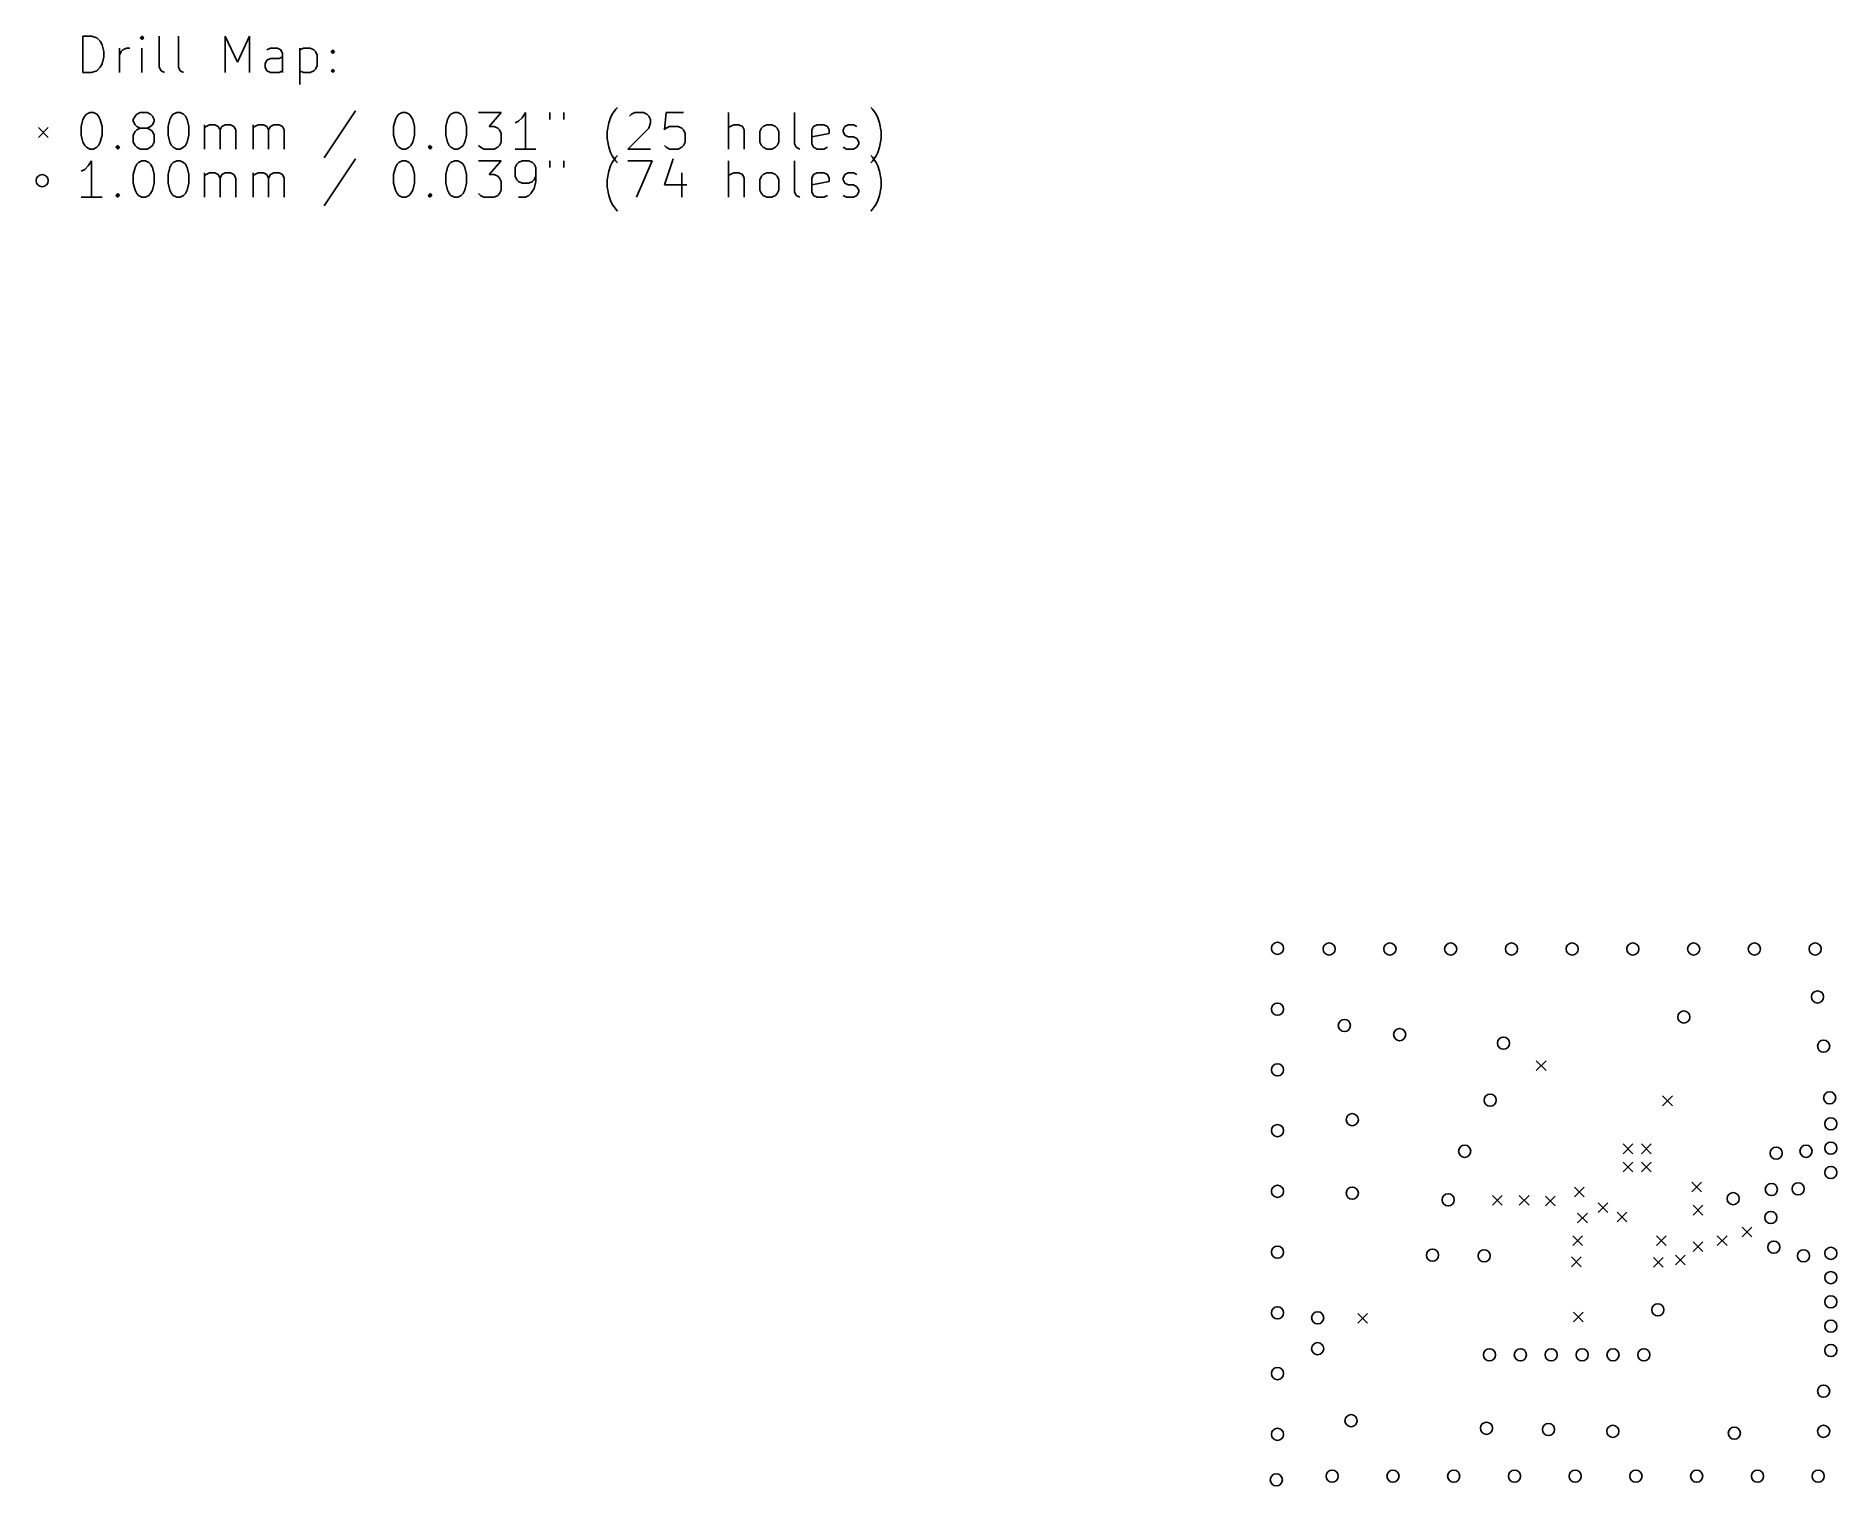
# Model space of a CAD drawing. Extents: x -1 to 147, y -121 to -2.
import ezdxf

# ---------------------------------------------------------------- set-up
doc = ezdxf.new("R2010")
doc.units = 0
doc.header["$MEASUREMENT"] = 0
doc.layers.add('BLACK', color=7, linetype='CONTINUOUS')

msp = doc.modelspace()

# ---------------------------------------------------------------- linework, layer by layer
at = {"layer": 'BLACK', "linetype": 'CONTINUOUS'}
for p, q in [((2.86428, -4.65714), (2.86428, -1.65714)), ((2.86428, -1.65714), (3.57857, -1.65714)), ((3.57857, -1.65714), (4.00714, -1.8)), ((4.00714, -1.8), (4.29286, -2.08571)), ((4.29286, -2.08571), (4.43571, -2.37143)), ((4.43571, -2.37143), (4.57857, -2.94286)), ((4.57857, -2.94286), (4.57857, -3.37143)), ((5.86428, -4.65714), (5.86428, -2.65714)), ((5.86428, -3.22857), (6.00714, -2.94286)), ((6.00714, -2.94286), (6.15, -2.8)), ((6.15, -2.8), (6.43571, -2.65714)), ((6.43571, -2.65714), (6.72143, -2.65714)), ((7.72143, -1.65714), (7.57857, -1.8)), ((7.57857, -1.8), (7.72143, -1.94286)), ((7.86428, -1.8), (7.72143, -1.65714)), ((7.72143, -1.65714), (7.72143, -1.94286)), ((7.72143, -1.94286), (7.86428, -1.8)), ((7.72143, -4.65714), (7.72143, -2.65714)), ((9.15, -4.22857), (9.15, -1.65714)), ((10.7214, -4.22857), (10.7214, -1.65714)), ((14.5786, -4.65714), (14.5786, -1.65714)), ((14.5786, -1.65714), (15.5786, -3.8)), ((15.5786, -3.8), (16.5786, -1.65714)), ((16.5786, -1.65714), (16.5786, -4.65714)), ((18.2929, -2.65714), (18.0071, -2.8)), ((18.8643, -2.65714), (18.2929, -2.65714)), ((19.15, -2.8), (18.8643, -2.65714)), ((19.2929, -3.08571), (19.15, -2.8)), ((20.7214, -2.65714), (20.7214, -5.65714)), ((20.7214, -2.8), (21.0071, -2.65714)), ((21.0071, -2.65714), (21.5786, -2.65714)), ((21.5786, -2.65714), (21.8643, -2.8)), ((21.8643, -2.8), (22.0071, -2.94286)), ((22.0071, -2.94286), (22.15, -3.22857)), ((23.2929, -2.94286), (23.4357, -2.8)), ((23.4357, -3.08571), (23.2929, -2.94286)), ((23.4357, -2.8), (23.5786, -2.94286)), ((23.4357, -2.8), (23.4357, -3.08571)), ((23.5786, -2.94286), (23.4357, -3.08571)), ((4.29286, -4.22857), (4.00714, -4.51429)), ((4.43571, -3.94286), (4.29286, -4.22857)), ((4.57857, -3.37143), (4.43571, -3.94286)), ((9.29286, -4.51429), (9.15, -4.22857)), ((10.8643, -4.51429), (10.7214, -4.22857)), ((17.8643, -3.94286), (18.0071, -3.65714)), ((17.8643, -4.22857), (17.8643, -3.94286)), ((18.0071, -4.51429), (17.8643, -4.22857)), ((18.0071, -3.65714), (18.2929, -3.51428)), ((18.2929, -3.51428), (19.0071, -3.51428)), ((19.0071, -3.51428), (19.2929, -3.37143)), ((19.2929, -4.65714), (19.2929, -3.08571)), ((22.0071, -4.37143), (21.8643, -4.51429)), ((22.15, -4.08571), (22.0071, -4.37143)), ((22.15, -3.22857), (22.15, -4.08571)), ((23.2929, -4.51429), (23.4357, -4.37143)), ((23.4357, -4.37143), (23.5786, -4.51429)), ((23.4357, -4.37143), (23.4357, -4.65714)), ((3.57857, -4.65714), (2.86428, -4.65714)), ((4.00714, -4.51429), (3.57857, -4.65714)), ((9.57857, -4.65714), (9.29286, -4.51429)), ((11.15, -4.65714), (10.8643, -4.51429)), ((18.2929, -4.65714), (18.0071, -4.51429)), ((19.0071, -4.65714), (18.2929, -4.65714)), ((19.2929, -4.51429), (19.0071, -4.65714)), ((21.0071, -4.65714), (20.7214, -4.51429)), ((21.5786, -4.65714), (21.0071, -4.65714)), ((21.8643, -4.51429), (21.5786, -4.65714)), ((23.4357, -4.65714), (23.2929, -4.51429)), ((23.5786, -4.51429), (23.4357, -4.65714)), ((2.72143, -9.1), (2.86428, -8.52857)), ((2.86428, -8.52857), (3.00714, -8.24286)), ((3.00714, -8.24286), (3.15, -8.1)), ((3.15, -8.1), (3.43571, -7.95714)), ((3.43571, -7.95714), (3.72143, -7.95714)), ((3.72143, -7.95714), (4.00714, -8.1)), ((4.00714, -8.1), (4.15, -8.24286)), ((4.15, -8.24286), (4.29286, -8.52857)), ((4.29286, -8.52857), (4.43571, -9.1)), ((7.00714, -8.52857), (7.15, -8.24286)), ((7.00714, -8.67143), (7.00714, -8.52857)), ((7.15, -8.95714), (7.00714, -8.67143)), ((7.15, -8.24286), (7.29286, -8.1)), ((7.29286, -8.1), (7.57857, -7.95714)), ((7.57857, -7.95714), (8.15, -7.95714)), ((8.15, -7.95714), (8.43571, -8.1)), ((8.43571, -8.1), (8.57857, -8.24286)), ((8.57857, -8.24286), (8.72143, -8.52857)), ((8.72143, -8.67143), (8.57857, -8.95714)), ((8.72143, -8.52857), (8.72143, -8.67143)), ((9.86428, -9.1), (10.0071, -8.52857)), ((10.0071, -8.52857), (10.15, -8.24286)), ((10.15, -8.24286), (10.2929, -8.1)), ((10.2929, -8.1), (10.5786, -7.95714)), ((10.5786, -7.95714), (10.8643, -7.95714)), ((10.8643, -7.95714), (11.15, -8.1)), ((11.15, -8.1), (11.2929, -8.24286)), ((11.2929, -8.24286), (11.4357, -8.52857)), ((11.4357, -8.52857), (11.5786, -9.1)), ((25.2929, -7.81428), (22.7214, -11.6714)), ((28.4357, -9.1), (28.5786, -8.52857)), ((28.5786, -8.52857), (28.7214, -8.24286)), ((28.7214, -8.24286), (28.8643, -8.1)), ((28.8643, -8.1), (29.15, -7.95714)), ((29.15, -7.95714), (29.4357, -7.95714)), ((29.4357, -7.95714), (29.7214, -8.1)), ((29.7214, -8.1), (29.8643, -8.24286)), ((29.8643, -8.24286), (30.0071, -8.52857)), ((30.0071, -8.52857), (30.15, -9.1)), ((32.7214, -9.1), (32.8643, -8.52857)), ((32.8643, -8.52857), (33.0071, -8.24286)), ((33.0071, -8.24286), (33.15, -8.1)), ((33.15, -8.1), (33.4357, -7.95714)), ((33.4357, -7.95714), (33.7214, -7.95714)), ((33.7214, -7.95714), (34.0071, -8.1)), ((34.0071, -8.1), (34.15, -8.24286)), ((34.15, -8.24286), (34.2929, -8.52857)), ((34.2929, -8.52857), (34.4357, -9.1)), ((35.4357, -7.95714), (37.2929, -7.95714)), ((37.2929, -7.95714), (36.2929, -9.1)), ((38.7214, -8.67143), (38.4357, -8.81428)), ((39.0071, -8.38571), (38.7214, -8.67143)), ((39.2929, -7.95714), (39.0071, -8.38571)), ((39.2929, -10.9571), (39.2929, -7.95714)), ((41.2929, -7.95714), (41.2929, -8.52857)), ((42.4357, -7.95714), (42.4357, -8.52857)), ((46.0071, -9.52857), (46.15, -8.81428)), ((46.15, -8.81428), (46.2929, -8.38571)), ((46.2929, -8.38571), (46.4357, -8.1)), ((46.4357, -8.1), (46.7214, -7.67143)), ((46.7214, -7.67143), (46.8643, -7.52857)), ((47.8643, -8.24286), (48.0071, -8.1)), ((48.0071, -8.1), (48.2929, -7.95714)), ((48.2929, -7.95714), (49.0071, -7.95714)), ((49.0071, -7.95714), (49.2929, -8.1)), ((49.2929, -8.1), (49.4357, -8.24286)), ((49.4357, -8.24286), (49.5786, -8.52857)), ((49.5786, -8.81428), (49.4357, -9.24286)), ((49.5786, -8.52857), (49.5786, -8.81428)), ((50.8643, -7.95714), (50.7214, -9.38571)), ((52.2929, -7.95714), (50.8643, -7.95714)), ((56.0071, -10.9571), (56.0071, -7.95714)), ((61.4357, -10.5286), (61.4357, -7.95714)), ((67.8643, -7.67143), (67.7214, -7.52857)), ((68.15, -8.1), (67.8643, -7.67143)), ((68.2929, -8.38571), (68.15, -8.1)), ((68.4357, -8.81428), (68.2929, -8.38571)), ((68.5786, -9.52857), (68.4357, -8.81428)), ((-0.8, -9.2), (0, -10)), ((0, -9.2), (-0.8, -10)), ((2.72143, -9.81428), (2.72143, -9.1)), ((2.86428, -10.3857), (2.72143, -9.81428)), ((4.43571, -9.81428), (4.29286, -10.3857)), ((4.43571, -9.1), (4.43571, -9.81428)), ((7.15, -9.52857), (7.00714, -9.81428)), ((7.00714, -9.81428), (7.00714, -10.3857)), ((7.29286, -9.1), (7.15, -8.95714)), ((7.29286, -9.38571), (7.15, -9.52857)), ((7.57857, -9.24286), (7.29286, -9.1)), ((7.57857, -9.24286), (7.29286, -9.38571)), ((8.15, -9.24286), (7.57857, -9.24286)), ((8.43571, -9.1), (8.15, -9.24286)), ((8.43571, -9.38571), (8.15, -9.24286)), ((8.57857, -8.95714), (8.43571, -9.1)), ((8.57857, -9.52857), (8.43571, -9.38571)), ((8.72143, -9.81428), (8.57857, -9.52857)), ((8.72143, -10.3857), (8.72143, -9.81428)), ((9.86428, -9.81428), (9.86428, -9.1)), ((10.0071, -10.3857), (9.86428, -9.81428)), ((11.5786, -9.81428), (11.4357, -10.3857)), ((11.5786, -9.1), (11.5786, -9.81428)), ((12.8643, -10.9571), (12.8643, -8.95714)), ((12.8643, -9.24286), (13.0071, -9.1)), ((13.0071, -9.1), (13.2929, -8.95714)), ((13.2929, -8.95714), (13.7214, -8.95714)), ((13.7214, -8.95714), (14.0071, -9.1)), ((14.0071, -9.1), (14.15, -9.38571)), ((14.15, -9.38571), (14.2929, -9.1)), ((14.15, -9.38571), (14.15, -10.9571)), ((14.2929, -9.1), (14.5786, -8.95714)), ((14.5786, -8.95714), (15.0071, -8.95714)), ((15.0071, -8.95714), (15.2929, -9.1)), ((15.2929, -9.1), (15.4357, -9.38571)), ((15.4357, -9.38571), (15.4357, -10.9571)), ((16.8643, -10.9571), (16.8643, -8.95714)), ((16.8643, -9.24286), (17.0071, -9.1)), ((17.0071, -9.1), (17.2929, -8.95714)), ((17.2929, -8.95714), (17.7214, -8.95714)), ((17.7214, -8.95714), (18.0071, -9.1)), ((18.0071, -9.1), (18.15, -9.38571)), ((18.15, -9.38571), (18.2929, -9.1)), ((18.15, -9.38571), (18.15, -10.9571)), ((18.2929, -9.1), (18.5786, -8.95714)), ((18.5786, -8.95714), (19.0071, -8.95714)), ((19.0071, -8.95714), (19.2929, -9.1)), ((19.2929, -9.1), (19.4357, -9.38571)), ((19.4357, -9.38571), (19.4357, -10.9571)), ((28.4357, -9.81428), (28.4357, -9.1)), ((28.5786, -10.3857), (28.4357, -9.81428)), ((30.15, -9.81428), (30.0071, -10.3857)), ((30.15, -9.1), (30.15, -9.81428)), ((32.7214, -9.81428), (32.7214, -9.1)), ((32.8643, -10.3857), (32.7214, -9.81428)), ((34.4357, -9.81428), (34.2929, -10.3857)), ((34.4357, -9.1), (34.4357, -9.81428)), ((36.2929, -9.1), (36.7214, -9.1)), ((36.7214, -9.1), (37.0071, -9.24286)), ((37.0071, -9.24286), (37.15, -9.38571)), ((37.15, -9.38571), (37.2929, -9.67143)), ((37.2929, -9.67143), (37.2929, -10.3857)), ((46.0071, -10.1), (46.0071, -9.52857)), ((46.15, -10.8143), (46.0071, -10.1)), ((49.4357, -9.24286), (47.7214, -10.9571)), ((50.7214, -9.38571), (50.8643, -9.24286)), ((50.8643, -9.24286), (51.15, -9.1)), ((51.15, -9.1), (51.8643, -9.1)), ((51.8643, -9.1), (52.15, -9.24286)), ((52.15, -9.24286), (52.2929, -9.38571)), ((52.2929, -9.38571), (52.4357, -9.67143)), ((52.4357, -9.67143), (52.4357, -10.3857)), ((56.15, -9.1), (56.0071, -9.24286)), ((56.4357, -8.95714), (56.15, -9.1)), ((56.8643, -8.95714), (56.4357, -8.95714)), ((57.15, -9.1), (56.8643, -8.95714)), ((57.2929, -9.38571), (57.15, -9.1)), ((57.2929, -10.9571), (57.2929, -9.38571)), ((58.5786, -9.52857), (58.7214, -9.24286)), ((58.5786, -10.3857), (58.5786, -9.52857)), ((58.7214, -9.24286), (58.8643, -9.1)), ((58.8643, -9.1), (59.15, -8.95714)), ((59.15, -8.95714), (59.5786, -8.95714)), ((59.5786, -8.95714), (59.8643, -9.1)), ((59.8643, -9.1), (60.0071, -9.24286)), ((60.0071, -9.24286), (60.15, -9.52857)), ((60.15, -9.52857), (60.15, -10.3857)), ((62.8643, -9.38571), (63.0071, -9.1)), ((62.8643, -10.5286), (62.8643, -9.38571)), ((64.2929, -9.67143), (62.8643, -9.95714)), ((63.0071, -9.1), (63.2929, -8.95714)), ((63.2929, -8.95714), (63.8643, -8.95714)), ((63.8643, -8.95714), (64.15, -9.1)), ((64.15, -9.1), (64.2929, -9.38571)), ((64.2929, -9.38571), (64.2929, -9.67143)), ((65.4357, -9.38571), (65.5786, -9.1)), ((65.4357, -9.52857), (65.4357, -9.38571)), ((65.5786, -9.81428), (65.4357, -9.52857)), ((65.5786, -9.1), (65.8643, -8.95714)), ((65.8643, -9.95714), (65.5786, -9.81428)), ((65.8643, -8.95714), (66.2929, -8.95714)), ((66.2929, -9.95714), (65.8643, -9.95714)), ((66.2929, -8.95714), (66.5786, -9.1)), ((66.5786, -10.1), (66.2929, -9.95714)), ((66.7214, -10.3857), (66.5786, -10.1)), ((68.4357, -10.8143), (68.5786, -10.1)), ((68.5786, -10.1), (68.5786, -9.52857)), ((3.00714, -10.6714), (2.86428, -10.3857)), ((3.15, -10.8143), (3.00714, -10.6714)), ((3.43571, -10.9571), (3.15, -10.8143)), ((3.72143, -10.9571), (3.43571, -10.9571)), ((4.00714, -10.8143), (3.72143, -10.9571)), ((4.15, -10.6714), (4.00714, -10.8143)), ((4.29286, -10.3857), (4.15, -10.6714)), ((5.57857, -10.8143), (5.72143, -10.6714)), ((5.72143, -10.9571), (5.57857, -10.8143)), ((5.72143, -10.6714), (5.86428, -10.8143)), ((5.72143, -10.6714), (5.72143, -10.9571)), ((5.86428, -10.8143), (5.72143, -10.9571)), ((7.00714, -10.3857), (7.15, -10.6714)), ((7.15, -10.6714), (7.29286, -10.8143)), ((7.29286, -10.8143), (7.57857, -10.9571)), ((7.57857, -10.9571), (8.15, -10.9571)), ((8.15, -10.9571), (8.43571, -10.8143)), ((8.43571, -10.8143), (8.57857, -10.6714)), ((8.57857, -10.6714), (8.72143, -10.3857)), ((10.15, -10.6714), (10.0071, -10.3857)), ((10.2929, -10.8143), (10.15, -10.6714)), ((10.5786, -10.9571), (10.2929, -10.8143)), ((10.8643, -10.9571), (10.5786, -10.9571)), ((11.15, -10.8143), (10.8643, -10.9571)), ((11.2929, -10.6714), (11.15, -10.8143)), ((11.4357, -10.3857), (11.2929, -10.6714)), ((25.2929, -11.7743), (22.7214, -15.6314)), ((28.7214, -10.6714), (28.5786, -10.3857)), ((28.8643, -10.8143), (28.7214, -10.6714)), ((29.15, -10.9571), (28.8643, -10.8143)), ((29.4357, -10.9571), (29.15, -10.9571)), ((29.7214, -10.8143), (29.4357, -10.9571)), ((29.8643, -10.6714), (29.7214, -10.8143)), ((30.0071, -10.3857), (29.8643, -10.6714)), ((31.2929, -10.8143), (31.4357, -10.6714)), ((31.4357, -10.9571), (31.2929, -10.8143)), ((31.4357, -10.6714), (31.5786, -10.8143)), ((31.4357, -10.6714), (31.4357, -10.9571)), ((31.5786, -10.8143), (31.4357, -10.9571)), ((33.0071, -10.6714), (32.8643, -10.3857)), ((33.15, -10.8143), (33.0071, -10.6714)), ((33.4357, -10.9571), (33.15, -10.8143)), ((33.7214, -10.9571), (33.4357, -10.9571)), ((34.0071, -10.8143), (33.7214, -10.9571)), ((34.15, -10.6714), (34.0071, -10.8143)), ((34.2929, -10.3857), (34.15, -10.6714)), ((35.5786, -10.8143), (35.4357, -10.6714)), ((35.8643, -10.9571), (35.5786, -10.8143)), ((36.7214, -10.9571), (35.8643, -10.9571)), ((37.0071, -10.8143), (36.7214, -10.9571)), ((37.15, -10.6714), (37.0071, -10.8143)), ((37.2929, -10.3857), (37.15, -10.6714)), ((40.15, -10.9571), (38.4357, -10.9571)), ((46.2929, -11.2429), (46.15, -10.8143)), ((46.4357, -11.5286), (46.2929, -11.2429)), ((46.7214, -11.9571), (46.4357, -11.5286)), ((46.4357, -12.06), (46.7214, -11.6314)), ((46.7214, -11.6314), (46.8643, -11.4886)), ((47.7214, -10.9571), (49.5786, -10.9571)), ((50.8643, -10.8143), (50.7214, -10.6714)), ((51.4357, -11.7743), (50.7214, -13.9171)), ((51.15, -10.9571), (50.8643, -10.8143)), ((51.8643, -10.9571), (51.15, -10.9571)), ((52.15, -10.8143), (51.8643, -10.9571)), ((52.2929, -10.6714), (52.15, -10.8143)), ((52.4357, -10.3857), (52.2929, -10.6714)), ((58.7214, -10.6714), (58.5786, -10.3857)), ((58.8643, -10.8143), (58.7214, -10.6714)), ((59.15, -10.9571), (58.8643, -10.8143)), ((59.5786, -10.9571), (59.15, -10.9571)), ((59.8643, -10.8143), (59.5786, -10.9571)), ((60.0071, -10.6714), (59.8643, -10.8143)), ((60.15, -10.3857), (60.0071, -10.6714)), ((61.5786, -10.8143), (61.4357, -10.5286)), ((61.8643, -10.9571), (61.5786, -10.8143)), ((63.0071, -10.8143), (62.8643, -10.5286)), ((63.2929, -10.9571), (63.0071, -10.8143)), ((63.8643, -10.9571), (63.2929, -10.9571)), ((64.15, -10.8143), (63.8643, -10.9571)), ((65.4357, -10.8143), (65.7214, -10.9571)), ((65.7214, -10.9571), (66.2929, -10.9571)), ((66.2929, -10.9571), (66.5786, -10.8143)), ((66.5786, -10.8143), (66.7214, -10.5286)), ((66.7214, -10.5286), (66.7214, -10.3857)), ((67.8643, -11.6314), (67.7214, -11.4886)), ((67.8643, -11.9571), (68.15, -11.5286)), ((68.15, -12.06), (67.8643, -11.6314)), ((68.15, -11.5286), (68.2929, -11.2429)), ((68.2929, -11.2429), (68.4357, -10.8143)), ((3.00714, -12.6314), (2.72143, -12.7743)), ((3.29286, -12.3457), (3.00714, -12.6314)), ((3.57857, -11.9171), (3.29286, -12.3457)), ((3.57857, -14.9171), (3.57857, -11.9171)), ((7.00714, -13.06), (7.15, -12.4886)), ((7.00714, -13.7743), (7.00714, -13.06)), ((7.15, -12.4886), (7.29286, -12.2029)), ((7.29286, -12.2029), (7.43571, -12.06)), ((7.43571, -12.06), (7.72143, -11.9171)), ((7.72143, -11.9171), (8.00714, -11.9171)), ((8.00714, -11.9171), (8.29286, -12.06)), ((8.29286, -12.06), (8.43571, -12.2029)), ((8.43571, -12.2029), (8.57857, -12.4886)), ((8.57857, -12.4886), (8.72143, -13.06)), ((8.72143, -13.06), (8.72143, -13.7743)), ((9.86428, -13.06), (10.0071, -12.4886)), ((9.86428, -13.7743), (9.86428, -13.06)), ((10.0071, -12.4886), (10.15, -12.2029)), ((10.15, -12.2029), (10.2929, -12.06)), ((10.2929, -12.06), (10.5786, -11.9171)), ((10.5786, -11.9171), (10.8643, -11.9171)), ((10.8643, -11.9171), (11.15, -12.06)), ((11.15, -12.06), (11.2929, -12.2029)), ((11.2929, -12.2029), (11.4357, -12.4886)), ((11.4357, -12.4886), (11.5786, -13.06)), ((11.5786, -13.06), (11.5786, -13.7743)), ((12.8643, -14.9171), (12.8643, -12.9171)), ((12.8643, -13.2029), (13.0071, -13.06)), ((13.0071, -13.06), (13.2929, -12.9171)), ((13.2929, -12.9171), (13.7214, -12.9171)), ((13.7214, -12.9171), (14.0071, -13.06)), ((14.0071, -13.06), (14.15, -13.3457)), ((14.15, -13.3457), (14.2929, -13.06)), ((14.2929, -13.06), (14.5786, -12.9171)), ((14.5786, -12.9171), (15.0071, -12.9171)), ((15.0071, -12.9171), (15.2929, -13.06)), ((15.2929, -13.06), (15.4357, -13.3457)), ((16.8643, -14.9171), (16.8643, -12.9171)), ((16.8643, -13.2029), (17.0071, -13.06)), ((17.0071, -13.06), (17.2929, -12.9171)), ((17.2929, -12.9171), (17.7214, -12.9171)), ((17.7214, -12.9171), (18.0071, -13.06)), ((18.0071, -13.06), (18.15, -13.3457)), ((18.15, -13.3457), (18.2929, -13.06)), ((18.2929, -13.06), (18.5786, -12.9171)), ((18.5786, -12.9171), (19.0071, -12.9171)), ((19.0071, -12.9171), (19.2929, -13.06)), ((19.2929, -13.06), (19.4357, -13.3457)), ((28.4357, -13.06), (28.5786, -12.4886)), ((28.4357, -13.7743), (28.4357, -13.06)), ((28.5786, -12.4886), (28.7214, -12.2029)), ((28.7214, -12.2029), (28.8643, -12.06)), ((28.8643, -12.06), (29.15, -11.9171)), ((29.15, -11.9171), (29.4357, -11.9171)), ((29.4357, -11.9171), (29.7214, -12.06)), ((29.7214, -12.06), (29.8643, -12.2029)), ((29.8643, -12.2029), (30.0071, -12.4886)), ((30.0071, -12.4886), (30.15, -13.06)), ((30.15, -13.06), (30.15, -13.7743)), ((32.7214, -13.06), (32.8643, -12.4886)), ((32.7214, -13.7743), (32.7214, -13.06)), ((32.8643, -12.4886), (33.0071, -12.2029)), ((33.0071, -12.2029), (33.15, -12.06)), ((33.15, -12.06), (33.4357, -11.9171)), ((33.4357, -11.9171), (33.7214, -11.9171)), ((33.7214, -11.9171), (34.0071, -12.06)), ((34.0071, -12.06), (34.15, -12.2029)), ((34.15, -12.2029), (34.2929, -12.4886)), ((34.2929, -12.4886), (34.4357, -13.06)), ((34.4357, -13.06), (34.4357, -13.7743)), ((35.4357, -11.9171), (37.2929, -11.9171)), ((37.2929, -11.9171), (36.2929, -13.06)), ((36.2929, -13.06), (36.7214, -13.06)), ((36.7214, -13.06), (37.0071, -13.2029)), ((37.0071, -13.2029), (37.15, -13.3457)), ((38.5786, -12.2029), (38.4357, -12.4886)), ((38.4357, -12.4886), (38.4357, -13.2029)), ((38.4357, -13.2029), (38.5786, -13.4886)), ((38.7214, -12.06), (38.5786, -12.2029)), ((39.0071, -11.9171), (38.7214, -12.06)), ((39.5786, -11.9171), (39.0071, -11.9171)), ((39.8643, -12.06), (39.5786, -11.9171)), ((40.0071, -12.2029), (39.8643, -12.06)), ((40.15, -12.4886), (40.0071, -12.2029)), ((40.0071, -13.4886), (40.15, -13.2029)), ((40.15, -13.6314), (40.15, -12.4886)), ((41.2929, -11.9171), (41.2929, -12.4886)), ((42.4357, -11.9171), (42.4357, -12.4886)), ((46.0071, -13.4886), (46.15, -12.7743)), ((46.15, -12.7743), (46.2929, -12.3457)), ((46.2929, -12.3457), (46.4357, -12.06)), ((46.8643, -12.1), (46.7214, -11.9571)), ((47.7214, -11.9171), (49.7214, -11.9171)), ((49.7214, -11.9171), (48.4357, -14.9171)), ((52.15, -12.9171), (52.15, -14.9171)), ((56.0071, -14.9171), (56.0071, -11.9171)), ((56.15, -13.06), (56.0071, -13.2029)), ((56.4357, -12.9171), (56.15, -13.06)), ((56.8643, -12.9171), (56.4357, -12.9171)), ((57.15, -13.06), (56.8643, -12.9171)), ((57.2929, -13.3457), (57.15, -13.06)), ((58.5786, -13.4886), (58.7214, -13.2029)), ((58.7214, -13.2029), (58.8643, -13.06)), ((58.8643, -13.06), (59.15, -12.9171)), ((59.15, -12.9171), (59.5786, -12.9171)), ((59.5786, -12.9171), (59.8643, -13.06)), ((59.8643, -13.06), (60.0071, -13.2029)), ((60.0071, -13.2029), (60.15, -13.4886)), ((61.4357, -14.4886), (61.4357, -11.9171)), ((62.8643, -13.3457), (63.0071, -13.06)), ((63.0071, -13.06), (63.2929, -12.9171)), ((63.2929, -12.9171), (63.8643, -12.9171)), ((63.8643, -12.9171), (64.15, -13.06)), ((64.15, -13.06), (64.2929, -13.3457)), ((65.4357, -13.3457), (65.5786, -13.06)), ((65.5786, -13.06), (65.8643, -12.9171)), ((65.8643, -12.9171), (66.2929, -12.9171)), ((66.2929, -12.9171), (66.5786, -13.06)), ((67.7214, -12.1), (67.8643, -11.9571)), ((68.2929, -12.3457), (68.15, -12.06)), ((68.4357, -12.7743), (68.2929, -12.3457)), ((68.5786, -13.4886), (68.4357, -12.7743)), ((5.57857, -14.7743), (5.72143, -14.6314)), ((5.72143, -14.9171), (5.57857, -14.7743)), ((5.72143, -14.6314), (5.86428, -14.7743)), ((5.72143, -14.6314), (5.72143, -14.9171)), ((5.86428, -14.7743), (5.72143, -14.9171)), ((7.15, -14.3457), (7.00714, -13.7743)), ((7.29286, -14.6314), (7.15, -14.3457)), ((7.43571, -14.7743), (7.29286, -14.6314)), ((7.72143, -14.9171), (7.43571, -14.7743)), ((8.29286, -14.7743), (8.00714, -14.9171)), ((8.43571, -14.6314), (8.29286, -14.7743)), ((8.57857, -14.3457), (8.43571, -14.6314)), ((8.72143, -13.7743), (8.57857, -14.3457)), ((10.0071, -14.3457), (9.86428, -13.7743)), ((10.15, -14.6314), (10.0071, -14.3457)), ((10.2929, -14.7743), (10.15, -14.6314)), ((10.5786, -14.9171), (10.2929, -14.7743)), ((11.15, -14.7743), (10.8643, -14.9171)), ((11.2929, -14.6314), (11.15, -14.7743)), ((11.4357, -14.3457), (11.2929, -14.6314)), ((11.5786, -13.7743), (11.4357, -14.3457)), ((14.15, -13.3457), (14.15, -14.9171)), ((15.4357, -13.3457), (15.4357, -14.9171)), ((18.15, -13.3457), (18.15, -14.9171)), ((19.4357, -13.3457), (19.4357, -14.9171)), ((28.5786, -14.3457), (28.4357, -13.7743)), ((28.7214, -14.6314), (28.5786, -14.3457)), ((28.8643, -14.7743), (28.7214, -14.6314)), ((29.15, -14.9171), (28.8643, -14.7743)), ((29.7214, -14.7743), (29.4357, -14.9171)), ((29.8643, -14.6314), (29.7214, -14.7743)), ((30.0071, -14.3457), (29.8643, -14.6314)), ((30.15, -13.7743), (30.0071, -14.3457)), ((31.2929, -14.7743), (31.4357, -14.6314)), ((31.4357, -14.9171), (31.2929, -14.7743)), ((31.4357, -14.6314), (31.5786, -14.7743)), ((31.4357, -14.6314), (31.4357, -14.9171)), ((31.5786, -14.7743), (31.4357, -14.9171)), ((32.8643, -14.3457), (32.7214, -13.7743)), ((33.0071, -14.6314), (32.8643, -14.3457)), ((33.15, -14.7743), (33.0071, -14.6314)), ((33.4357, -14.9171), (33.15, -14.7743)), ((34.0071, -14.7743), (33.7214, -14.9171)), ((34.15, -14.6314), (34.0071, -14.7743)), ((34.2929, -14.3457), (34.15, -14.6314)), ((34.4357, -13.7743), (34.2929, -14.3457)), ((35.5786, -14.7743), (35.4357, -14.6314)), ((35.8643, -14.9171), (35.5786, -14.7743)), ((37.0071, -14.7743), (36.7214, -14.9171)), ((37.15, -14.6314), (37.0071, -14.7743)), ((37.15, -13.3457), (37.2929, -13.6314)), ((37.2929, -14.3457), (37.15, -14.6314)), ((37.2929, -13.6314), (37.2929, -14.3457)), ((38.5786, -13.4886), (38.7214, -13.6314)), ((38.7214, -13.6314), (39.0071, -13.7743)), ((39.0071, -13.7743), (39.5786, -13.7743)), ((39.2929, -14.9171), (39.5786, -14.7743)), ((39.5786, -13.7743), (39.8643, -13.6314)), ((39.5786, -14.7743), (39.7214, -14.6314)), ((39.7214, -14.6314), (40.0071, -14.2029)), ((39.8643, -13.6314), (40.0071, -13.4886)), ((40.0071, -14.2029), (40.15, -13.6314)), ((46.0071, -14.06), (46.0071, -13.4886)), ((46.15, -14.7743), (46.0071, -14.06)), ((46.2929, -15.2029), (46.15, -14.7743)), ((50.7214, -13.9171), (52.5786, -13.9171)), ((57.2929, -14.9171), (57.2929, -13.3457)), ((58.5786, -14.3457), (58.5786, -13.4886)), ((58.7214, -14.6314), (58.5786, -14.3457)), ((58.8643, -14.7743), (58.7214, -14.6314)), ((59.15, -14.9171), (58.8643, -14.7743)), ((59.8643, -14.7743), (59.5786, -14.9171)), ((60.0071, -14.6314), (59.8643, -14.7743)), ((60.15, -14.3457), (60.0071, -14.6314)), ((60.15, -13.4886), (60.15, -14.3457)), ((61.5786, -14.7743), (61.4357, -14.4886)), ((61.8643, -14.9171), (61.5786, -14.7743)), ((62.8643, -14.4886), (62.8643, -13.3457)), ((64.2929, -13.6314), (62.8643, -13.9171)), ((63.0071, -14.7743), (62.8643, -14.4886)), ((63.2929, -14.9171), (63.0071, -14.7743)), ((64.15, -14.7743), (63.8643, -14.9171)), ((64.2929, -13.3457), (64.2929, -13.6314)), ((65.4357, -13.4886), (65.4357, -13.3457)), ((65.5786, -13.7743), (65.4357, -13.4886)), ((65.4357, -14.7743), (65.7214, -14.9171)), ((65.8643, -13.9171), (65.5786, -13.7743)), ((66.2929, -13.9171), (65.8643, -13.9171)), ((66.5786, -14.06), (66.2929, -13.9171)), ((66.2929, -14.9171), (66.5786, -14.7743)), ((66.7214, -14.3457), (66.5786, -14.06)), ((66.5786, -14.7743), (66.7214, -14.4886)), ((66.7214, -14.4886), (66.7214, -14.3457)), ((68.2929, -15.2029), (68.4357, -14.7743)), ((68.4357, -14.7743), (68.5786, -14.06)), ((68.5786, -14.06), (68.5786, -13.4886)), ((4.43571, -14.9171), (2.72143, -14.9171)), ((8.00714, -14.9171), (7.72143, -14.9171)), ((10.8643, -14.9171), (10.5786, -14.9171)), ((29.4357, -14.9171), (29.15, -14.9171)), ((33.7214, -14.9171), (33.4357, -14.9171)), ((36.7214, -14.9171), (35.8643, -14.9171)), ((38.7214, -14.9171), (39.2929, -14.9171)), ((46.4357, -15.4886), (46.2929, -15.2029)), ((46.7214, -15.9171), (46.4357, -15.4886)), ((46.8643, -16.06), (46.7214, -15.9171)), ((59.5786, -14.9171), (59.15, -14.9171)), ((63.8643, -14.9171), (63.2929, -14.9171)), ((65.7214, -14.9171), (66.2929, -14.9171)), ((67.7214, -16.06), (67.8643, -15.9171)), ((67.8643, -15.9171), (68.15, -15.4886)), ((68.15, -15.4886), (68.2929, -15.2029)), ((122.5, -86), (123.3, -86.8)), ((123.3, -86), (122.5, -86.8)), ((132.9, -88.9), (133.7, -89.7)), ((133.7, -88.9), (132.9, -89.7)), ((129.65, -92.85), (130.45, -93.65)), ((130.45, -92.85), (129.65, -93.65)), ((131.15, -92.85), (131.95, -93.65)), ((131.95, -92.85), (131.15, -93.65)), ((129.65, -94.35), (130.45, -95.15)), ((130.45, -94.35), (129.65, -95.15)), ((131.15, -94.35), (131.95, -95.15)), ((131.95, -94.35), (131.15, -95.15)), ((135.3, -96), (136.1, -96.8)), ((136.1, -96), (135.3, -96.8)), ((118.9, -97.1), (119.7, -97.9)), ((119.7, -97.1), (118.9, -97.9)), ((121.1, -97.1), (121.9, -97.9)), ((121.9, -97.1), (121.1, -97.9)), ((123.25, -97.15), (124.05, -97.95)), ((124.05, -97.15), (123.25, -97.95)), ((125.65, -96.4), (126.45, -97.2)), ((126.45, -96.4), (125.65, -97.2)), ((127.6, -97.7), (128.4, -98.5)), ((128.4, -97.7), (127.6, -98.5)), ((125.9, -98.55), (126.7, -99.35)), ((126.7, -98.55), (125.9, -99.35)), ((129.15, -98.45), (129.95, -99.25)), ((129.95, -98.45), (129.15, -99.25)), ((135.4, -97.9), (136.2, -98.7)), ((136.2, -97.9), (135.4, -98.7)), ((125.5, -100.4), (126.3, -101.2)), ((126.3, -100.4), (125.5, -101.2)), ((132.4, -100.4), (133.2, -101.2)), ((133.2, -100.4), (132.4, -101.2)), ((137.4, -100.4), (138.2, -101.2)), ((138.2, -100.4), (137.4, -101.2)), ((139.45, -99.7), (140.25, -100.5)), ((140.25, -99.7), (139.45, -100.5)), ((125.4, -102.15), (126.2, -102.95)), ((126.2, -102.15), (125.4, -102.95)), ((132.141, -102.2), (132.941, -103)), ((132.941, -102.2), (132.141, -103)), ((133.95, -102), (134.75, -102.8)), ((134.75, -102), (133.95, -102.8)), ((135.4, -100.9), (136.2, -101.7)), ((136.2, -100.9), (135.4, -101.7)), ((125.55, -106.7), (126.35, -107.5)), ((126.35, -106.7), (125.55, -107.5)), ((107.8, -106.8), (108.6, -107.6)), ((108.6, -106.8), (107.8, -107.6))]:
    msp.add_line(p, q, dxfattribs=at)
at = {"layer": 'BLACK'}
for centre in [(-0.5, -13.56), (101.2, -76.75), (105.45, -76.8), (110.45, -76.8), (115.45, -76.8), (120.45, -76.8), (125.45, -76.8), (130.45, -76.8), (135.45, -76.8), (140.45, -76.8), (145.45, -76.8), (101.2, -81.75), (145.65, -80.75), (106.7, -83.1), (134.65, -82.4), (111.25, -83.85), (119.8, -84.55), (146.15, -84.8), (101.2, -86.75), (118.7, -89.25), (146.65, -89.05), (107.35, -90.85), (101.2, -91.75), (146.75, -91.2), (116.6, -93.45), (142.25, -93.6), (144.7, -93.45), (146.75, -93.2), (146.75, -95.2), (101.2, -96.75), (141.85, -96.6), (144.05, -96.55), (107.35, -96.9), (115.25, -97.45), (138.7, -97.35), (141.8, -98.9), (101.2, -101.75), (113.95, -102), (118.2, -102.05), (142.05, -101.35), (144.5, -102.05), (146.75, -101.85), (146.75, -103.85), (101.2, -106.75), (104.5, -107.16), (132.5, -106.5), (146.75, -105.85), (146.75, -107.85), (104.5, -109.7), (118.65, -110.2), (121.19, -110.2), (123.73, -110.2), (126.27, -110.2), (128.81, -110.2), (131.35, -110.2), (146.75, -109.85), (101.2, -111.75), (146.15, -113.2), (107.25, -115.625), (101.2, -116.75), (118.4, -116.25), (123.5, -116.35), (128.8, -116.5), (138.8, -116.65), (146.15, -116.5), (101.1, -120.5), (105.7, -120.2), (110.7, -120.2), (115.7, -120.2), (120.7, -120.2), (125.7, -120.2), (130.7, -120.2), (135.7, -120.2), (140.7, -120.2), (145.7, -120.2)]:
    msp.add_circle(centre, 0.5, dxfattribs=at)

doc.saveas('drawing.dxf')
